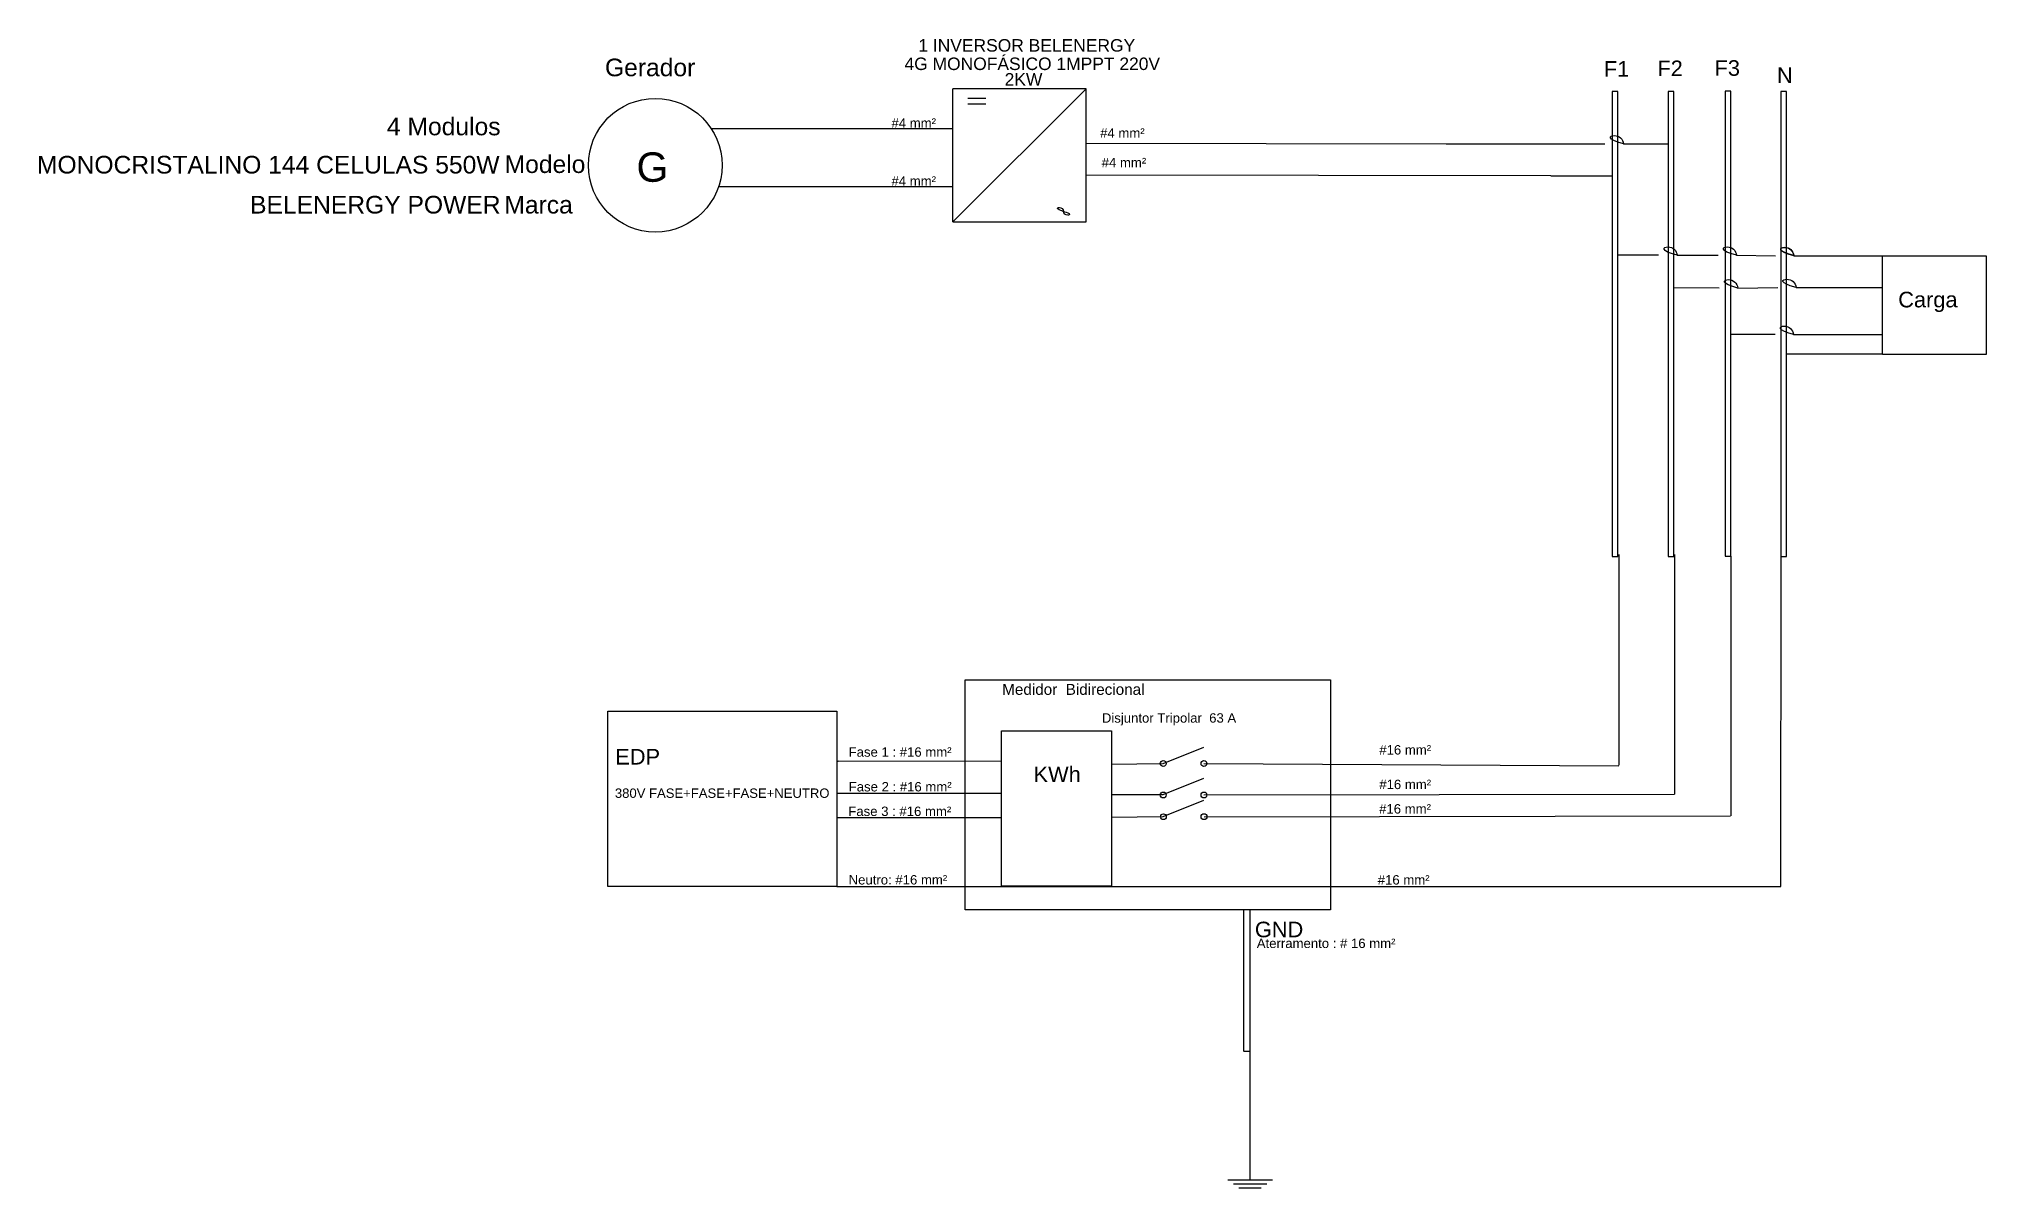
# Model space of a CAD drawing. Header units: millimetres. Extents: x 344681662394 to 344681691791, y 218251207113 to 218251224459.
import ezdxf

# ---------------------------------------------------------------- set-up
doc = ezdxf.new("R2010")
doc.units = ezdxf.units.MM
doc.styles.add('arial', font='arial.ttf')
doc.styles.get("Standard").update_dxf_attribs({"font": 'arial.ttf'})

msp = doc.modelspace()

# ---------------------------------------------------------------- linework, layer by layer
for p, q in [((344681678205, 218251223708), (344681676193, 218251223708)), ((344681678205, 218251223708), (344681676193, 218251221700)), ((344681676193, 218251221698), (344681676193, 218251223708)), ((344681678205, 218251221698), (344681678205, 218251223708)), ((344681686148, 218251223665), (344681686148, 218251216645)), ((344681686232, 218251223665), (344681686148, 218251223665)), ((344681686232, 218251216645), (344681686232, 218251223665)), ((344681686991, 218251223665), (344681686991, 218251217764)), ((344681687075, 218251223665), (344681686991, 218251223665)), ((344681686991, 218251223665), (344681686991, 218251216645)), ((344681687075, 218251223665), (344681686991, 218251223665)), ((344681687075, 218251217764), (344681687075, 218251223665)), ((344681687075, 218251216645), (344681687075, 218251223665)), ((344681687854, 218251223670), (344681687854, 218251217769)), ((344681687938, 218251223670), (344681687854, 218251223670)), ((344681687854, 218251223670), (344681687854, 218251216650)), ((344681687938, 218251223670), (344681687854, 218251223670)), ((344681687938, 218251217769), (344681687938, 218251223670)), ((344681687938, 218251216650), (344681687938, 218251223670)), ((344681688695, 218251223664), (344681688695, 218251217763)), ((344681688780, 218251223664), (344681688695, 218251223664)), ((344681688695, 218251223664), (344681688695, 218251216644)), ((344681688780, 218251223664), (344681688695, 218251223664)), ((344681688780, 218251217763), (344681688780, 218251223664)), ((344681688780, 218251216644), (344681688780, 218251223664)), ((344681676420, 218251223564), (344681676689, 218251223564)), ((344681676420, 218251223482), (344681676689, 218251223482)), ((344681676193, 218251223103), (344681672546, 218251223103)), ((344681683639, 218251222870), (344681678205, 218251222880)), ((344681686034, 218251222870), (344681683639, 218251222870)), ((344681686318, 218251222874), (344681686992, 218251222874)), ((344681676193, 218251222228), (344681672655, 218251222228)), ((344681685219, 218251222392), (344681678205, 218251222403)), ((344681685219, 218251222392), (344681686146, 218251222392)), ((344681676193, 218251221698), (344681678205, 218251221698)), ((344681686848, 218251221193), (344681686232, 218251221193)), ((344681687127, 218251221193), (344681687748, 218251221193)), ((344681688025, 218251221193), (344681688611, 218251221184)), ((344681688888, 218251221187), (344681690157, 218251221187)), ((344681690157, 218251221187), (344681690225, 218251221187)), ((344681687764, 218251220699), (344681687072, 218251220703)), ((344681688042, 218251220699), (344681688645, 218251220705)), ((344681688922, 218251220709), (344681689881, 218251220709)), ((344681689881, 218251220709), (344681690225, 218251220709)), ((344681688607, 218251219998), (344681687938, 218251219998)), ((344681688884, 218251219998), (344681690225, 218251219998)), ((344681688780, 218251219708), (344681690225, 218251219708)), ((344681686148, 218251216645), (344681686232, 218251216645)), ((344681686245, 218251216678), (344681686245, 218251213497)), ((344681686991, 218251216645), (344681687075, 218251216645)), ((344681687088, 218251216678), (344681687088, 218251213060)), ((344681687854, 218251216650), (344681687938, 218251216650)), ((344681687938, 218251216650), (344681687938, 218251212730)), ((344681688693, 218251211665), (344681688697, 218251216677)), ((344681688695, 218251216644), (344681688780, 218251216644)), ((344681679976, 218251213765), (344681679360, 218251213518)), ((344681674446, 218251213557), (344681674441, 218251213557)), ((344681674446, 218251213557), (344681674461, 218251213557)), ((344681676926, 218251213553), (344681674461, 218251213557)), ((344681679359, 218251213517), (344681678581, 218251213507)), ((344681679983, 218251213521), (344681686245, 218251213484)), ((344681674446, 218251213070), (344681674441, 218251213070)), ((344681676926, 218251213068), (344681674446, 218251213070)), ((344681679361, 218251213046), (344681678587, 218251213047)), ((344681679976, 218251213293), (344681679360, 218251213046)), ((344681679983, 218251213046), (344681687088, 218251213060)), ((344681679977, 218251212961), (344681679362, 218251212714)), ((344681674446, 218251212707), (344681676926, 218251212707)), ((344681679363, 218251212715), (344681678585, 218251212704)), ((344681679987, 218251212716), (344681687934, 218251212730)), ((344681674441, 218251211665), (344681688693, 218251211665))]:
    msp.add_line(p, q)
at = {"color": 3}
for p, q in [((344681680580, 218251211314), (344681680580, 218251209182)), ((344681680681, 218251209182), (344681680681, 218251211314)), ((344681680580, 218251209181), (344681680681, 218251209181)), ((344681680681, 218251207239), (344681680681, 218251209182)), ((344681681018, 218251207231), (344681680344, 218251207231)), ((344681680934, 218251207172), (344681680428, 218251207172)), ((344681680849, 218251207113), (344681680512, 218251207113))]:
    msp.add_line(p, q, dxfattribs=at)
for points in [[(344681690225, 218251221187), (344681691791, 218251221187), (344681691791, 218251219695), (344681690225, 218251219695)], [(344681676379, 218251214784), (344681681892, 218251214784), (344681681892, 218251211312), (344681676379, 218251211312)], [(344681670984, 218251214311), (344681674441, 218251214311), (344681674441, 218251211665), (344681670984, 218251211665)], [(344681676926, 218251214014), (344681678587, 218251214014), (344681678587, 218251211668), (344681676926, 218251211668)]]:
    msp.add_lwpolyline(points, close=True)
for centre, radius in [((344681671699, 218251222553), 1009), ((344681679368, 218251213521), 44), ((344681679983, 218251213521), 44), ((344681679368, 218251213046), 44), ((344681679983, 218251213046), 44), ((344681679371, 218251212718), 44), ((344681679984, 218251212719), 44)]:
    msp.add_circle(centre, radius)
for centre, radius, start, end in [((344681686179, 218251222862), 139, 4.8421, 175.1489), ((344681677800, 218251221852), 63.4, 3.9496, 176.0504), ((344681677926, 218251221861), 63.4, 183.9496, 356.0504), ((344681686989, 218251221181), 139, 4.8264, 175.1736), ((344681687886, 218251221181), 139, 4.8264, 175.1736), ((344681688750, 218251221172), 139, 4.8264, 175.1489), ((344681688750, 218251221176), 139, 4.8264, 175.1489), ((344681687903, 218251220687), 139, 4.8264, 175.1736), ((344681688784, 218251220693), 139, 4.8264, 175.1489), ((344681688745, 218251219986), 139, 4.8264, 175.1736)]:
    msp.add_arc(centre, radius, start, end)

# ---------------------------------------------------------------- texts
for s, height, p in [('4G MONOFÁSICO 1MPPT 220V', 188.29, (344681675462, 218251223990)), ('1 INVERSOR BELENERGY', 188.29, (344681675671, 218251224268)), ('2KW', 188.3, (344681676974, 218251223755)), ('F1', 235.4, (344681686020, 218251223889)), ('F2', 235.4, (344681686829, 218251223898)), ('F3', 235.4, (344681687692, 218251223903)), ('N', 235, (344681688635, 218251223794)), ('#4 mm²', 142, (344681675266, 218251223119)), ('#4 mm²', 142, (344681678416, 218251222968)), ('G', 444, (344681671415, 218251222303)), ('#4 mm²', 142, (344681678439, 218251222522)), ('#4 mm²', 142, (344681675266, 218251222244)), ('Carga', 235.4, (344681690465, 218251220407)), ('Medidor  Bidirecional', 164.76, (344681676937, 218251214558)), ('Disjuntor Tripolar  63 A', 141.98, (344681678442, 218251214138)), ('EDP', 235.4, (344681671096, 218251213506)), ('Fase 1 : #16 mm²', 141.98, (344681674619, 218251213624)), ('#16 mm²', 142, (344681682630, 218251213657)), ('KWh', 235.4, (344681677411, 218251213240)), ('380V FASE+FASE+FASE+NEUTRO', 141.22, (344681671090, 218251213003)), ('Fase 2 : #16 mm²', 141.98, (344681674620, 218251213100)), ('#16 mm²', 142, (344681682630, 218251213135)), ('Fase 3 : #16 mm²', 141.98, (344681674614, 218251212729)), ('#16 mm²', 142, (344681682628, 218251212766)), ('Neutro: #16 mm²', 141.98, (344681674619, 218251211695)), ('#16 mm²', 142, (344681682607, 218251211694)), ('GND', 235.4, (344681680752, 218251210898)), ('Aterramento : # 16 mm²', 141.98, (344681680781, 218251210736))]:
    msp.add_text(s, height=height).set_placement(p)
at = {"style": 'arial'}
for s, p in [('Gerador ', (344681670940, 218251223896)), ('Modelo', (344681669425, 218251222436)), ('Marca', (344681669421, 218251221824))]:
    msp.add_text(s, height=266.2, dxfattribs=at).set_placement(p)
at = {"color": 2, "style": 'arial'}
for s, height, p in [('4 Modulos', 266.2, (344681667648, 218251223005)), ('MONOCRISTALINO 144 CELULAS 550W', 266.22, (344681662364, 218251222428)), ('BELENERGY POWER', 266.22, (344681665582, 218251221824))]:
    msp.add_text(s, height=height, dxfattribs=at).set_placement(p)

doc.saveas('drawing.dxf')
